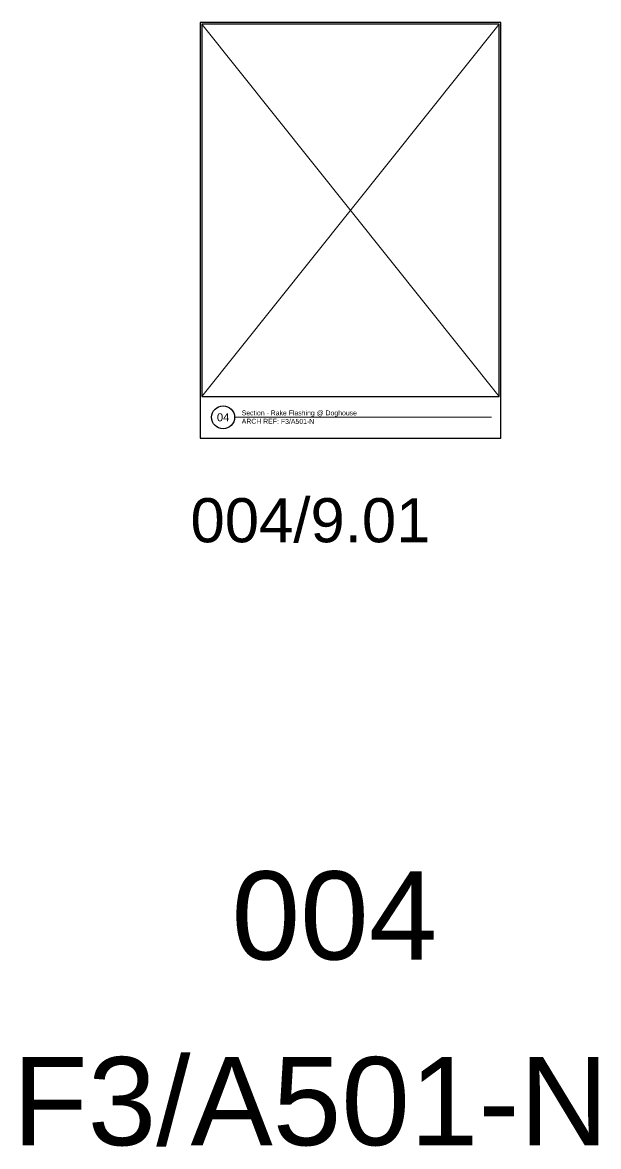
# Model space of a CAD drawing. Header units: inches. Extents: x -293 to 39679, y -468 to 488.
# Drawn here: x 352.9 to 415.5, y -76.9 to 45.5 of the extents above; entities that cross this region are included whole.
import ezdxf
from ezdxf.enums import TextEntityAlignment as Align

# ---------------------------------------------------------------- set-up
doc = ezdxf.new("R2010")
doc.units = ezdxf.units.IN
doc.header["$MEASUREMENT"] = 0
doc.layers.get('Defpoints').update_dxf_attribs({"color": 3})
doc.layers.add('NSE-Border', color=156, linetype='Continuous', plot=False)
doc.layers.add('NSE-Detail Border', color=7, linetype='Continuous')
doc.layers.add('NSE-Dimensions', color=51, linetype='Continuous', lineweight=13)
doc.layers.add('NSE-Title', color=51, linetype='Continuous', lineweight=9)
doc.styles.add('004 - NSSM - Standard', font='arial.ttf', dxfattribs={"height": 0.4})
doc.styles.add('008 - NSSM - Standard', font='arial.ttf', dxfattribs={"height": 0.8})
doc.styles.add('048 - NSSM - Standard', font='arial.ttf', dxfattribs={"height": 4.8})
doc.styles.add('096 - NSSM - Standard', font='arial.ttf', dxfattribs={"height": 9.6})

# ---------------------------------------------------------------- blocks, each defined once
blk = doc.blocks.new('*U4')
blk.add_wipeout([(8.13, 1.129), (8.13, 0), (0, 0), (0, 11.313), (8.172, 11.313), (8.172, 0), (8.13, 0), (8.13, 11.271), (0.042, 11.271), (0.042, 1.129)])
at = {"layer": 'Defpoints', "ltscale": 0.0625}
blk.add_lwpolyline([(0.042, 1.129), (8.13, 1.129), (8.13, 11.271), (0.042, 11.271)], close=True, dxfattribs=at)
at = {"layer": 'Defpoints'}
blk.add_circle((0.625, 0.567), 0.312, dxfattribs=at)
at = {"layer": 'NSE-Border', "ltscale": 0.0625}
blk.add_lwpolyline([(0, 0), (8.172, 0), (8.172, 11.313), (0, 11.313)], close=True, dxfattribs=at)
at = {"layer": 'NSE-Title'}
blk.add_line((0.938, 0.567), (7.922, 0.567), dxfattribs=at)
at = {"layer": 'Defpoints', "style": '008 - NSSM - Standard'}
blk.add_attdef('DETAIL_NUMBER', text='', height=0.218, dxfattribs=at).set_placement((0.625, 0.567), align=Align.MIDDLE_CENTER)
at = {"layer": 'NSE-Title', "style": '004 - NSSM - Standard'}
blk.add_text('ARCH REF:', height=0.1341, dxfattribs=at).set_placement((1.636, 0.46), align=Align.MIDDLE_CENTER)
for tag, p in [('DETAIL_DESCRIPTION', (1.129, 0.62)), ('ARCH_REF', (2.197, 0.388))]:
    blk.add_attdef(tag, p, '', height=0.134, dxfattribs=at)

msp = doc.modelspace()

# ---------------------------------------------------------------- block references
at = {"layer": 'NSE-Detail Border', "xscale": 4, "yscale": 4, "zscale": 4}
msp.add_blockref('*U4', (372.20118, 0.25), dxfattribs=at).add_auto_attribs({'DETAIL_DESCRIPTION': 'Section - Rake Flashing @ Doghouse', 'ARCH_REF': 'F3/A501-N', 'DETAIL_NUMBER': '04'})

# ---------------------------------------------------------------- texts
at = {"layer": 'Defpoints', "color": 5, "insert": (384.20118, -6.28629), "char_height": 4.8, "attachment_point": 2, "style": '048 - NSSM - Standard'}
msp.add_mtext_dynamic_manual_height_columns('004/9.01', width=15.7513444, gutter_width=2, heights=[0], dxfattribs=at)
at = {"layer": 'Defpoints', "insert": (386.80481, -51.7797), "char_height": 9.6, "attachment_point": 5, "style": '096 - NSSM - Standard'}
msp.add_mtext_dynamic_manual_height_columns('004', width=16.3938227, gutter_width=0.5, heights=[0], dxfattribs=at)
at = {"layer": 'NSE-Title', "insert": (384.20118, -72), "char_height": 9.6, "width": 31.6499699, "attachment_point": 5, "style": '096 - NSSM - Standard'}
msp.add_mtext('F3/A501-N', dxfattribs=at)

# ---------------------------------------------------------------- next in the draw order: linework, layer by layer
at = {"layer": 'NSE-Dimensions'}
for p, q in [((372.36878, 4.7672), (404.72109, 45.33241)), ((372.36878, 45.33241), (404.72109, 4.7672))]:
    msp.add_line(p, q, dxfattribs=at)

doc.saveas('drawing.dxf')
